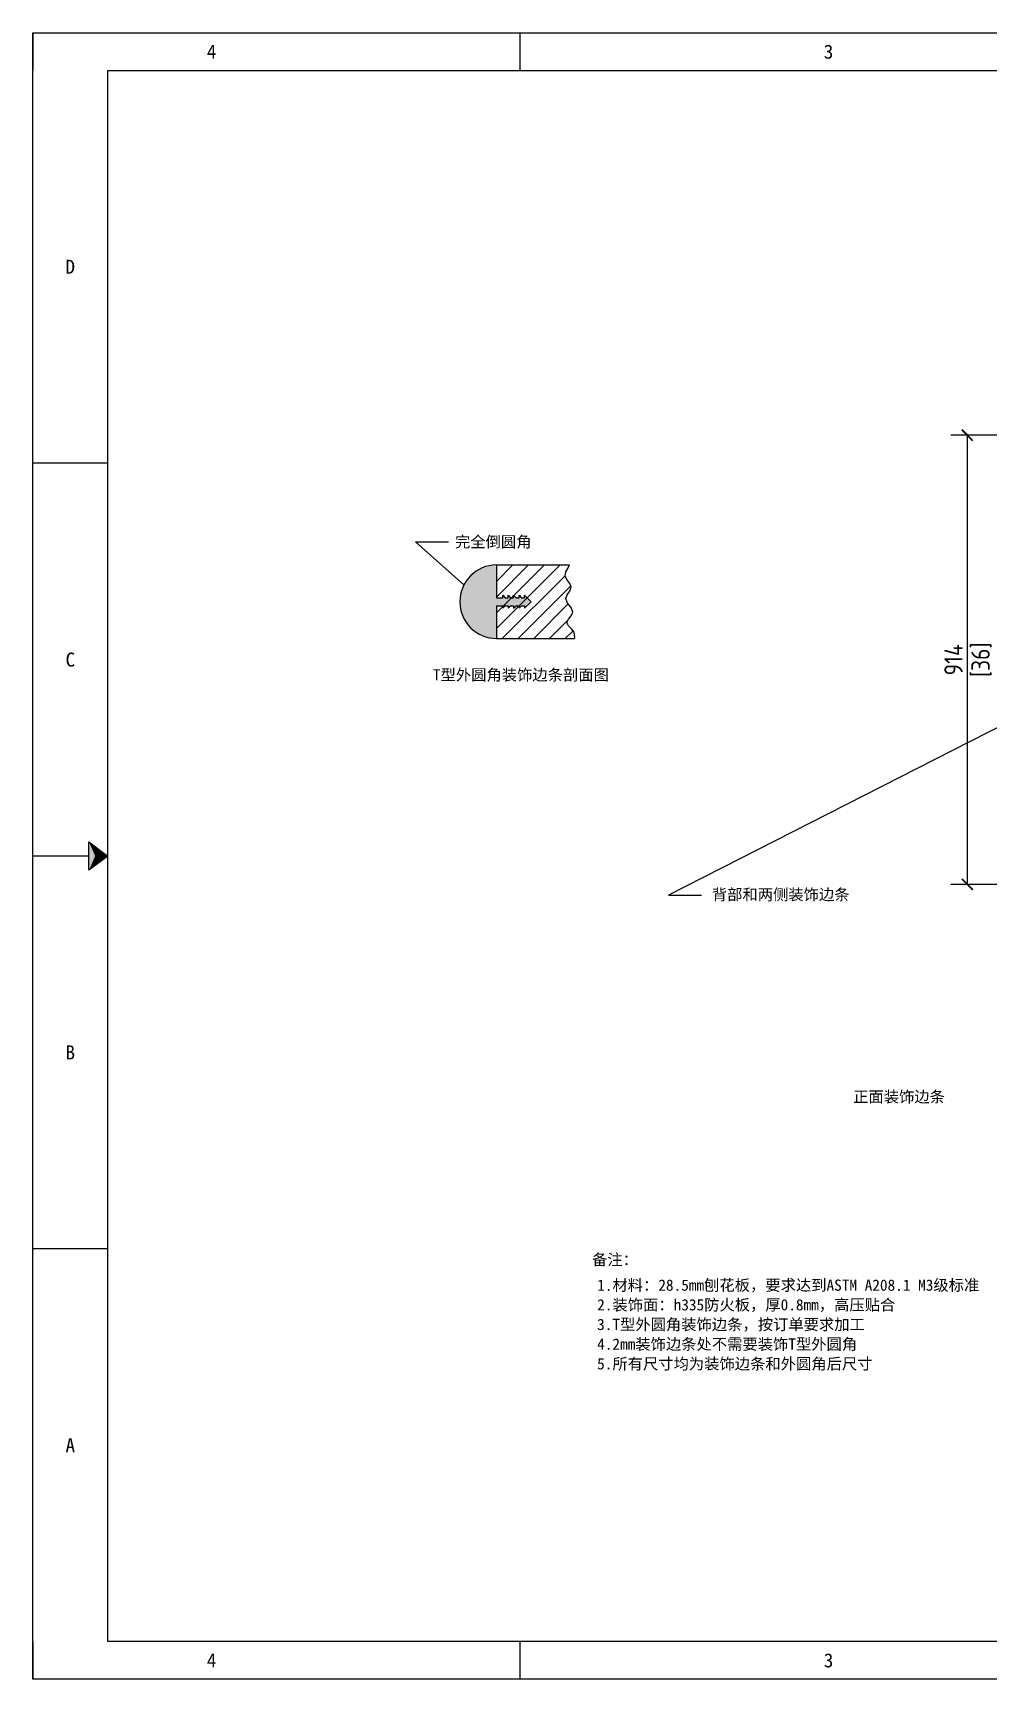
# Model space of a CAD drawing. Header units: inches. Extents: x 777 to 31414, y -60867 to 2393.
# Drawn here: x 16456 to 18401, y -40610 to -37260 of the extents above; entities that cross this region are included whole.
import ezdxf
from ezdxf.enums import TextEntityAlignment as Align

# ---------------------------------------------------------------- set-up
doc = ezdxf.new("R2010")
doc.units = ezdxf.units.IN
doc.header["$LTSCALE"] = 0.605
doc.header["$MEASUREMENT"] = 0
doc.header["$PDMODE"] = 3
doc.header["$PDSIZE"] = 0.25
doc.linetypes.add('DOT', pattern=[0.2, 0.1, -0.1])
doc.layers.get('0').update_dxf_attribs({"linetype": 'CONTINUOUS'})
doc.layers.get('Defpoints').update_dxf_attribs({"linetype": 'CONTINUOUS'})
for name, color, linetype in [('02-05848-001_DXF_HATCHING', 7, 'CONTINUOUS'), ('02-05848-001_DXF_TEXT', 7, 'CONTINUOUS'), ('print', 30, 'CONTINUOUS')]:
    doc.layers.add(name, color=color, linetype=linetype)
doc.layers.add('dim', color=2, linetype='CONTINUOUS', lineweight=9)
doc.styles.add('Dartop', font='')
doc.styles.add('Dartop Text Style', font='gbenor.shx', dxfattribs={"bigfont": 'gbcbig.shx'})
doc.styles.add('hzHT', font='simhei.ttf')
doc.styles.get("Standard").update_dxf_attribs({"font": 'txt', "width": 0.7})
doc.styles.get('Dartop').set_extended_font_data('FangSong_GB2312')
doc.dimstyles.new('Dartop DIM Style', dxfattribs={"dimscale": 15, "dimtxt": 2.5, "dimasz": 1.5, "dimexe": 2.25, "dimexo": 2, "dimtad": 1, "dimdec": 0, "dimdsep": 46, "dimtxsty": 'Dartop Text Style', "dimblk": 'ARCHTICK', "dimcen": 0.09, "dimazin": 2, "dimtfac": 1, "dimtdec": 0, "dimtofl": 0, "dimtmove": 0, "dimatfit": 3, "dimfxl": 0, "dimtolj": 1, "dimtzin": 0, "dimarcsym": 0})
doc.dimstyles.get("Standard").update_dxf_attribs({"dimtxt": 0.1, "dimasz": 0.125, "dimexe": 0.18, "dimexo": 0.0625, "dimgap": 0.09, "dimtad": 0, "dimtih": 1, "dimtoh": 1, "dimdec": 3, "dimzin": 4, "dimdsep": 46, "dimtxsty": 'Standard', "dimblk": '_FILLED', "dimblk1": '_FILLED', "dimblk2": '_FILLED', "dimcen": 0.09, "dimadec": 0, "dimazin": 0, "dimtol": 1, "dimtp": 0.008, "dimtm": 0.008, "dimtfac": 1, "dimtdec": 3, "dimtofl": 0, "dimtmove": 0, "dimatfit": 3, "dimldrblk": '_FILLED', "dimfxl": 0, "dimtolj": 1, "dimtzin": 4, "dimarcsym": 0})

# ---------------------------------------------------------------- blocks, each defined once
blk = doc.blocks.new('_FILLED')
at = {"color": 0, "linetype": 'ByBlock'}
blk.add_solid([(0, 0), (-1, 0.16), (-1, -0.16)], dxfattribs=at)
blk = doc.blocks.new('*U3')
at = {"color": 254, "linetype": 'Continuous', "extrusion": (0, 0, -1)}
for points in [[(-0.833, 11), (-0.75, 10.812), (-0.75, 11.188)], [(-0.833, 11), (-0.75, 11.188), (-1, 11)], [(-0.833, 11), (-1, 11), (-0.75, 10.812)]]:
    blk.add_solid(points, dxfattribs=at)
blk = doc.blocks.new('_ArchTick')
at = {"color": 0, "linetype": 'ByBlock', "const_width": 0.15}
blk.add_lwpolyline([(-0.5, -0.5), (0.5, 0.5)], dxfattribs=at)
blk = doc.blocks.new('*D310')
at = {"layer": 'Defpoints', "color": 0}
for p in [(18537.1, -38078.7, 32), (18359.1, -38993.1), (18537.1, -38993.1, 32)]:
    blk.add_point(p, dxfattribs=at)
at = {"layer": 'dim', "color": 0, "lineweight": -2}
for p, q in [((18507.1, -38078.7), (18325.4, -38078.7)), ((18359.1, -38078.7), (18359.1, -38993.1)), ((18507.1, -38993.1), (18325.4, -38993.1))]:
    blk.add_line(p, q, dxfattribs=at)
at = {"layer": 'dim', "color": 0, "lineweight": -2, "xscale": 22.5, "yscale": 22.5, "zscale": 22.5}
for p, rotation in [((18359.1, -38078.7), 90), ((18359.1, -38993.1), 270)]:
    blk.add_blockref('_ArchTick', p, dxfattribs=dict(at, rotation=rotation))
at = {"layer": 'dim', "color": 0, "char_height": 37.5, "attachment_point": 5, "rotation": 90, "style": 'Dartop Text Style'}
for s, insert in [('\\A1;914', (18331, -38535.9)), ('\\A1;[36]', (18388, -38535.9))]:
    blk.add_mtext(s, dxfattribs=dict(at, insert=insert))

msp = doc.modelspace()

# ---------------------------------------------------------------- hatches: boundary and pattern name
at = {"layer": '02-05848-001_DXF_HATCHING', "linetype": 'Continuous'}
h = msp.add_hatch(color=2, dxfattribs=at)
edge = h.paths.add_edge_path()
edge.add_line((17418.04, -38425.93), (17424.08, -38425.93))
edge.add_line((17424.08, -38425.93), (17424.08, -38430.98))
edge.add_line((17424.08, -38430.98), (17429.14, -38425.93))
edge.add_line((17429.14, -38425.93), (17435.18, -38425.93))
edge.add_line((17435.18, -38425.93), (17435.18, -38430.98))
edge.add_line((17435.18, -38430.98), (17440.24, -38425.93))
edge.add_line((17440.24, -38425.93), (17446.29, -38425.93))
edge.add_line((17446.29, -38425.93), (17446.29, -38430.98))
edge.add_line((17446.29, -38430.98), (17451.35, -38425.93))
edge.add_line((17451.35, -38425.93), (17457.39, -38425.93))
edge.add_line((17457.39, -38425.93), (17457.39, -38430.98))
edge.add_line((17457.39, -38430.98), (17470.66, -38417.75))
edge.add_line((17457.39, -38404.52), (17470.66, -38417.75))
edge.add_line((17457.39, -38409.56), (17457.39, -38404.52))
edge.add_line((17451.35, -38409.56), (17457.39, -38409.56))
edge.add_line((17446.29, -38404.52), (17451.35, -38409.56))
edge.add_line((17446.29, -38409.56), (17446.29, -38404.52))
edge.add_line((17440.24, -38409.56), (17446.29, -38409.56))
edge.add_line((17435.18, -38404.52), (17440.24, -38409.56))
edge.add_line((17435.18, -38409.56), (17435.18, -38404.52))
edge.add_line((17429.14, -38409.56), (17435.18, -38409.56))
edge.add_line((17424.08, -38404.52), (17429.14, -38409.56))
edge.add_line((17424.08, -38409.56), (17424.08, -38404.52))
edge.add_line((17418.04, -38409.56), (17424.08, -38409.56))
edge.add_line((17412.97, -38404.52), (17418.04, -38409.56))
edge.add_line((17412.97, -38409.56), (17412.97, -38404.52))
edge.add_line((17400.4, -38409.56), (17412.97, -38409.56))
edge.add_line((17400.4, -38342.95), (17400.4, -38409.56))
edge.add_arc((17400.4, -38417.75), 74.8, 90, 270)
edge.add_line((17400.4, -38425.93), (17400.4, -38492.55))
edge.add_line((17400.4, -38425.93), (17412.97, -38425.93))
edge.add_line((17412.97, -38425.93), (17412.97, -38430.98))
edge.add_line((17412.97, -38430.98), (17418.04, -38425.93))

# ---------------------------------------------------------------- linework, layer by layer
at = {"color": 0, "linetype": 'DOT'}
for p, q in [((16456.21, -37260.05), (21217.44, -37260.05)), ((16456.21, -40534.26), (16456.21, -37336.19)), ((21217.44, -40610.4), (16456.21, -40610.4))]:
    msp.add_line(p, q, dxfattribs=at)
at = {"color": 0}
for p, q in [((16456.21, -37260.05), (16456.21, -37336.19)), ((17448.29, -37336.19), (17448.29, -37260.05)), ((16608.5, -40534.26), (16608.5, -37336.19)), ((16608.5, -37336.19), (21141.3, -37336.19)), ((16608.5, -38135.71), (16456.21, -38135.71)), ((16570.42, -38935.23), (16456.21, -38935.23)), ((16608.5, -39734.74), (16456.21, -39734.74)), ((16456.21, -40534.26), (16456.21, -40610.4)), ((21141.3, -40534.26), (16608.5, -40534.26)), ((17448.29, -40610.4), (17448.29, -40534.26))]:
    msp.add_line(p, q, dxfattribs=at)
at = {"color": 2, "linetype": 'Continuous'}
for p, q in [((17400.4, -38376.21), (17433.67, -38342.95)), ((17400.4, -38408.23), (17465.69, -38342.95)), ((17400.4, -38440.26), (17497.72, -38342.95)), ((17400.4, -38472.29), (17529.75, -38342.95)), ((17412.17, -38492.55), (17539.88, -38364.84)), ((17444.2, -38492.55), (17551.34, -38385.41)), ((17476.23, -38492.55), (17546.57, -38422.21)), ((17508.25, -38492.55), (17546.06, -38454.74)), ((17540.28, -38492.55), (17556.13, -38476.7))]:
    msp.add_line(p, q, dxfattribs=at)
at = {"color": 7, "linetype": 'Continuous'}
for p, q in [((17400.4, -38342.95), (17400.4, -38409.56)), ((17400.4, -38342.95), (17548.79, -38342.95)), ((17539.82, -38364.72), (17541.41, -38356.74)), ((17541.41, -38356.74), (17546.06, -38348.6)), ((17546.06, -38348.6), (17548.79, -38342.95)), ((17543.66, -38372.63), (17539.82, -38364.72)), ((17549.5, -38380.48), (17543.66, -38372.63)), ((17552.43, -38388.37), (17549.5, -38380.48)), ((17549.55, -38395.95), (17552.43, -38388.37)), ((17400.4, -38409.56), (17412.97, -38409.56)), ((17400.4, -38425.93), (17400.4, -38492.55)), ((17400.4, -38425.93), (17412.97, -38425.93)), ((17412.97, -38409.56), (17412.97, -38404.52)), ((17412.97, -38404.52), (17418.04, -38409.56)), ((17412.97, -38430.98), (17418.04, -38425.93)), ((17412.97, -38425.93), (17412.97, -38430.98)), ((17418.04, -38409.56), (17424.08, -38409.56)), ((17418.04, -38425.93), (17424.08, -38425.93)), ((17424.08, -38409.56), (17424.08, -38404.52)), ((17424.08, -38404.52), (17429.14, -38409.56)), ((17424.08, -38430.98), (17429.14, -38425.93)), ((17424.08, -38425.93), (17424.08, -38430.98)), ((17429.14, -38409.56), (17435.18, -38409.56)), ((17429.14, -38425.93), (17435.18, -38425.93)), ((17435.18, -38409.56), (17435.18, -38404.52)), ((17435.18, -38404.52), (17440.24, -38409.56)), ((17435.18, -38430.98), (17440.24, -38425.93)), ((17435.18, -38425.93), (17435.18, -38430.98)), ((17440.24, -38409.56), (17446.29, -38409.56)), ((17440.24, -38425.93), (17446.29, -38425.93)), ((17446.29, -38409.56), (17446.29, -38404.52)), ((17446.29, -38404.52), (17451.35, -38409.56)), ((17446.29, -38430.98), (17451.35, -38425.93)), ((17446.29, -38425.93), (17446.29, -38430.98)), ((17451.35, -38409.56), (17457.39, -38409.56)), ((17451.35, -38425.93), (17457.39, -38425.93)), ((17457.39, -38409.56), (17457.39, -38404.52)), ((17457.39, -38404.52), (17470.66, -38417.75)), ((17457.39, -38430.98), (17470.66, -38417.75)), ((17457.39, -38425.93), (17457.39, -38430.98)), ((17541.4, -38411.22), (17544.31, -38403.6)), ((17545.2, -38420.44), (17541.4, -38411.22)), ((17544.31, -38403.6), (17549.55, -38395.95)), ((17552.3, -38429.6), (17545.2, -38420.44)), ((17543.76, -38460.09), (17546.7, -38453.25)), ((17546.7, -38466.61), (17543.76, -38460.09)), ((17546.7, -38453.25), (17552.19, -38446.09)), ((17552.19, -38446.09), (17555.59, -38438.81)), ((17555.59, -38438.81), (17552.3, -38429.6)), ((17400.4, -38492.55), (17559.44, -38492.55)), ((17553.04, -38473.02), (17546.7, -38466.61)), ((17558.74, -38479.8), (17553.04, -38473.02)), ((17560.09, -38491.17), (17558.74, -38479.8)), ((17559.44, -38492.55), (17560.09, -38491.17))]:
    msp.add_line(p, q, dxfattribs=at)
at = {"color": 0}
msp.add_lwpolyline([(16608.5, -38935.23), (16570.42, -38963.78), (16570.42, -38906.67), (16608.5, -38935.23)], close=True, dxfattribs=at)
at = {"color": 7, "linetype": 'Continuous'}
msp.add_arc((17400.4, -38417.75), 74.8, 90, 270, dxfattribs=at)
at = {"layer": 'print'}
msp.add_lwpolyline([(16456.21, -37260.05), (21293.59, -37260.05), (21293.59, -40610.4), (16456.21, -40610.4)], close=True, dxfattribs=at)

# ---------------------------------------------------------------- block references
at = {"color": 0, "linetype": 'Continuous', "xscale": 152.2888407109637, "yscale": 152.2888407109637, "zscale": 152.2888407109637}
msp.add_blockref('*U3', (16456.21, -40610.4), dxfattribs=at)

# ---------------------------------------------------------------- texts
at = {"color": 0}
for s, height, style, p in [('4', 28.55, 'Dartop', (16820.1, -37298.12)), ('3', 28.55, 'Dartop', (18076.49, -37298.12)), ('D', 28.55, 'Dartop', (16532.35, -37735.95)), ('C', 28.55, 'Dartop', (16532.35, -38535.47)), ('T型外圆角装饰边条剖面图', 22.8433, 'hzHT', (17450.02, -38566.48)), ('B', 28.55, 'Dartop', (16532.35, -39334.98)), ('备注：', 22.843, 'hzHT', (17641.69, -39756.64)), ('1.材料：28.5mm刨花板，要求达到ASTM A208.1 M3级标准', 22.8433, 'hzHT', (17994.37, -39808.62)), ('2.装饰面：h335防火板，厚0.8mm，高压贴合           ', 22.8433, 'hzHT', (17994.37, -39848.62)), ('3.T型外圆角装饰边条，按订单要求加工               ', 22.8433, 'hzHT', (17994.37, -39888.62)), ('4.2mm装饰边条处不需要装饰T型外圆角                ', 22.8433, 'hzHT', (17994.37, -39928.62)), ('5.所有尺寸均为装饰边条和外圆角后尺寸              ', 22.8433, 'hzHT', (17994.37, -39968.62)), ('A', 28.55, 'Dartop', (16532.35, -40134.5)), ('4', 28.55, 'Dartop', (16820.1, -40572.33)), ('3', 28.55, 'Dartop', (18076.49, -40572.33))]:
    msp.add_text(s, height=height, dxfattribs=dict(at, style=style)).set_placement(p, align=Align.MIDDLE_CENTER)
at = {"layer": 'dim', "color": 0, "style": 'hzHT'}
for s, p in [('完全倒圆角', (17393.71, -38295.73)), ('背部和两侧装饰边条', (17979.08, -39013.61)), ('正面装饰边条', (18220.08, -39425.09))]:
    msp.add_text(s, height=22.843, dxfattribs=at).set_placement(p, align=Align.MIDDLE_CENTER)

# ---------------------------------------------------------------- dimensions: what is measured, and where the dimension line sits
at = {"layer": 'dim'}
dim = msp.add_linear_dim(base=(18359.1, -38993.13), p1=(18537.12, -38078.73, 32.05), p2=(18537.12, -38993.13, 32.05), angle=90, dimstyle='Dartop DIM Style', override={"dimpost": '\\X'}, dxfattribs=at)
dim.commit()
dim.dimension.update_dxf_attribs({"geometry": '*D310', "text_midpoint": (18359.1, -38535.93)})

# ---------------------------------------------------------------- leaders
at = {"layer": '02-05848-001_DXF_TEXT', "color": 2, "linetype": 'Continuous'}
for points in [[(17334.08, -38383.16), (17235.17, -38296.01), (17302.67, -38296.01)], [(18537.12, -38614.09), (17750.6, -39014.66), (17818.1, -39014.66)]]:
    msp.add_leader(points, dimstyle='Standard', override={"dimtad": 0}, dxfattribs=at)

doc.saveas('drawing.dxf')
